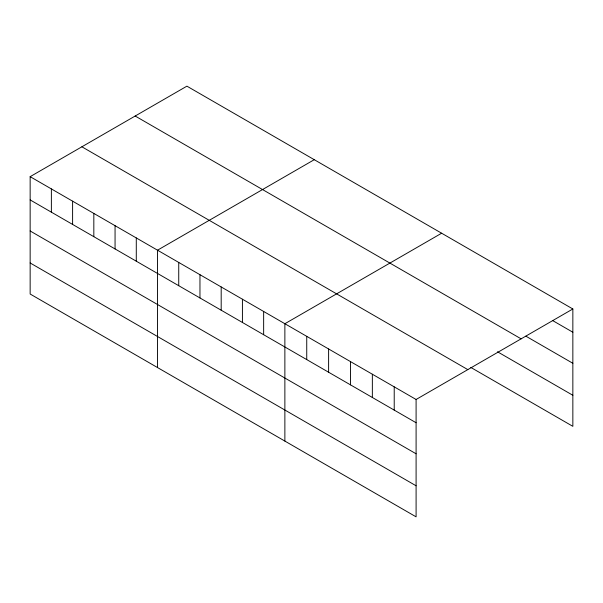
<?xml version="1.0" encoding="UTF-8"?>
<svg xmlns="http://www.w3.org/2000/svg" width="603" height="603" viewBox="0 0 603 603"><rect width="100%" height="100%" fill="white"/><g stroke="black" fill="none" stroke-linecap="round" stroke-linejoin="round"><path stroke-width="0.9" d="M30.15 176.664L416.093 399.48L416.093 516.839L30.15 294.023L30.15 176.664L186.907 86.161L572.85 308.977L572.85 426.336L470.792 367.415M314.269 159.689L157.511 250.192L157.511 367.551M441.63 233.218L284.872 323.728L284.872 441.079M416.093 399.48L572.85 308.977M552.597 320.54L572.85 332.23M525.869 336.165L572.85 363.285M135.178 116.025L521.12 338.848M497.52 351.79L572.85 395.282M81.88 146.793L467.822 369.616M30.15 199.917L416.093 422.733M30.15 230.972L416.093 453.788M30.15 262.968L416.093 485.784M394.219 386.855L394.219 410.108M372.353 374.229L372.353 397.483M350.479 361.604L350.479 384.857M328.612 348.979L328.612 372.232M306.739 336.353L306.739 359.599M263.647 311.472L263.647 334.718M242.421 299.216L242.421 322.469M221.188 286.96L221.188 310.213M199.962 274.704L199.962 297.957M178.737 262.448L178.737 285.701M136.286 237.936L136.286 261.189M115.06 225.68L115.06 248.933M93.827 213.432L93.827 236.678M72.601 201.176L72.601 224.422M51.376 188.92L51.376 212.173"/></g></svg>
